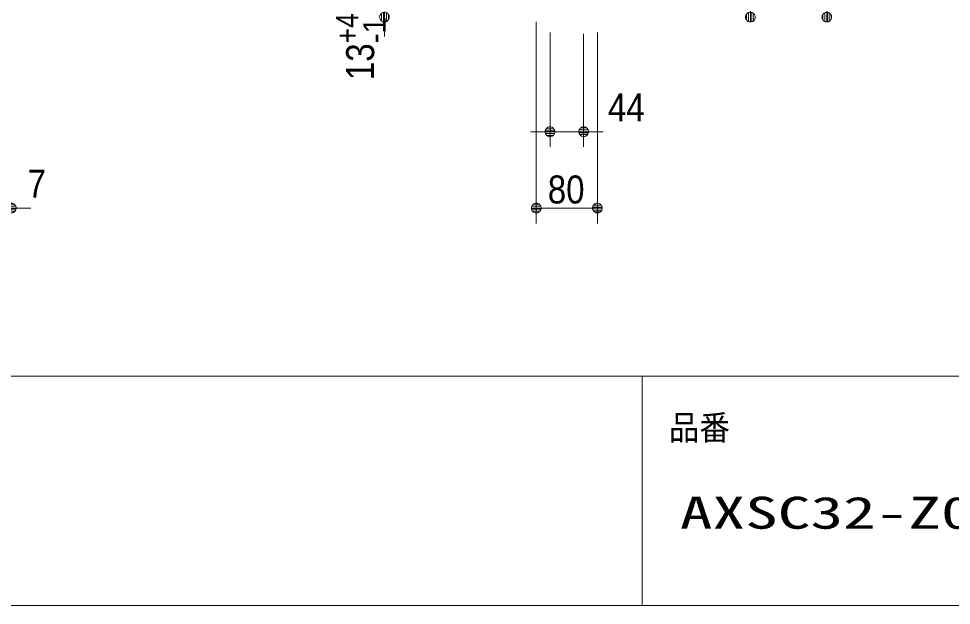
# Model space of a CAD drawing. Units: millimetres, scale not verified. Extents: x -6062 to 6062, y -3045 to 3045.
# Drawn here: x -1503 to -283, y -2770 to -2002 of the extents above; entities that cross this region are included whole.
import ezdxf
from ezdxf.enums import TextEntityAlignment as Align

# ---------------------------------------------------------------- set-up
doc = ezdxf.new("R2010")
doc.units = ezdxf.units.MM
doc.header["$LTSCALE"] = 20
for name, color, linetype, lineweight in [('0-0_2寸法-1', 7, 'Continuous', 9), ('0-1_0', 7, 'Continuous', 9), ('0-3_2寸法-2', 7, 'Continuous', 9), ('0-5_1図面枠', 7, 'Continuous', 9)]:
    doc.layers.add(name, color=color, linetype=linetype, lineweight=lineweight)
doc.styles.add('ＭＳ ゴシック', font='')
doc.styles.add('ＭＳ Ｐゴシック', font='')
doc.styles.get('ＭＳ ゴシック').set_extended_font_data('MS Gothic')
doc.styles.get('ＭＳ Ｐゴシック').set_extended_font_data('MS PGothic')

# ---------------------------------------------------------------- blocks, each defined once
blk = doc.blocks.new('_Dot')
at = {"layer": '0-1_0'}
for p, q in [((-10, 0), (-20, 0)), ((9.78, 2), (-9.78, 2)), ((7.99, 6), (-7.99, 6)), ((9.16, -3.98), (-9.16, -3.98)), ((6, -7.98), (-6, -7.98))]:
    blk.add_line(p, q, dxfattribs=at)
for points in [[(10, 0), (9.92, 1.25), (9.69, 2.49), (9.3, 3.68), (8.76, 4.82), (8.09, 5.88), (7.29, 6.85), (6.37, 7.71), (5.36, 8.44), (4.26, 9.05), (3.09, 9.51), (1.87, 9.82), (0.63, 9.98), (-0.63, 9.98), (-1.87, 9.82), (-3.09, 9.51), (-4.26, 9.05), (-5.36, 8.44), (-6.37, 7.71), (-7.29, 6.85), (-8.09, 5.88), (-8.76, 4.82), (-9.3, 3.68), (-9.69, 2.49), (-9.92, 1.25), (-10, 0), (0, 0)], [(-10, 0), (-9.92, -1.25), (-9.69, -2.49), (-9.3, -3.68), (-8.76, -4.82), (-8.09, -5.88), (-7.29, -6.85), (-6.37, -7.71), (-5.36, -8.44), (-4.26, -9.05), (-3.09, -9.51), (-1.87, -9.82), (-0.63, -9.98), (0.63, -9.98), (1.87, -9.82), (3.09, -9.51), (4.26, -9.05), (5.36, -8.44), (6.37, -7.71), (7.29, -6.85), (8.09, -5.88), (8.76, -4.82), (9.3, -3.68), (9.69, -2.49), (9.92, -1.25), (10, 0), (0, 0)]]:
    blk.add_lwpolyline(points, close=True, dxfattribs=at)
blk = doc.blocks.new('グループ-90')
at = {"layer": '0-5_1図面枠'}
for p, q in [((-80000, -49400), (80000, -49400)), ((22000, -49400), (22000, -55400))]:
    blk.add_line(p, q, dxfattribs=at)
blk.add_lwpolyline([(-80000, 55400), (80000, 55400), (80000, -55400), (-80000, -55400)], close=True, dxfattribs=at)
blk = doc.blocks.new('図面枠')
at = {"layer": '0-5_1図面枠'}
blk.add_blockref('グループ-90', (0, 0), dxfattribs=at)
at = {"layer": '0-5_1図面枠', "style": 'ＭＳ ゴシック', "width": 0.9}
blk.add_text('品番', height=650.9, dxfattribs=at).set_placement((22696.5, -51268.3), align=Align.BOTTOM_LEFT)

msp = doc.modelspace()

# ---------------------------------------------------------------- linework, layer by layer
at = {"layer": '0-0_2寸法-1'}
for p, q in [((-826.04, -2006), (-826.04, -2270)), ((-746.04, -2020), (-746.04, -2270)), ((-758.75, -2250), (-813.32, -2250))]:
    msp.add_line(p, q, dxfattribs=at)
at = {"layer": '0-3_2寸法-2'}
for p, q in [((-1024.54, -2012.71), (-1024.54, -2025.42)), ((-808.04, -2020), (-808.04, -2170)), ((-764.04, -2022), (-764.04, -2170)), ((-820.75, -2150), (-833.46, -2150)), ((-764.04, -2150), (-808.04, -2150)), ((-751.32, -2150), (-738.61, -2150)), ((-1499.79, -2250), (-1487.08, -2250))]:
    msp.add_line(p, q, dxfattribs=at)

# ---------------------------------------------------------------- block references
at = {"layer": '0-0_2寸法-1', "xscale": 0.6356201, "yscale": 0.6356201}
for p, rotation in [((-546.04, -2000), 270), ((-446.04, -2000), 270), ((-826.04, -2250), 180)]:
    msp.add_blockref('_Dot', p, dxfattribs=dict(at, rotation=rotation))
msp.add_blockref('_Dot', (-746.04, -2250), dxfattribs=at)
at = {"layer": '0-3_2寸法-2', "xscale": 0.6356201, "yscale": 0.6356201}
for p, rotation in [((-1024.54, -2000), 90), ((-764.04, -2150), 180), ((-1512.5, -2250), 180)]:
    msp.add_blockref('_Dot', p, dxfattribs=dict(at, rotation=rotation))
msp.add_blockref('_Dot', (-808.04, -2150), dxfattribs=at)
at = {"layer": '0-5_1図面枠', "xscale": 0.05, "yscale": 0.05}
msp.add_blockref('図面枠', (-1787.5, 0), dxfattribs=at)

# ---------------------------------------------------------------- texts
at = {"layer": '0-0_2寸法-1', "style": 'ＭＳ Ｐゴシック', "width": 0.9}
msp.add_text('80', height=36.66, dxfattribs=at).set_placement((-810.92, -2254.96), align=Align.BOTTOM_LEFT)
at = {"layer": '0-3_2寸法-2', "style": 'ＭＳ Ｐゴシック', "width": 0.9}
for s, height, p in [('+4', 29.33, (-1049.85, -2034.27)), ('13', 36.66, (-1027.02, -2082.37))]:
    msp.add_text(s, height=height, rotation=90, dxfattribs=at).set_placement(p, align=Align.BOTTOM_LEFT)
at = {"layer": '0-3_2寸法-2', "style": 'ＭＳ Ｐゴシック'}
msp.add_text('-1', height=29.33, rotation=90, dxfattribs=at).set_placement((-1014.26, -2034.27), align=Align.BOTTOM_LEFT)
at = {"layer": '0-3_2寸法-2', "style": 'ＭＳ Ｐゴシック', "width": 0.9}
for s, p in [('44', (-732.19, -2147.52)), ('7', (-1491.4, -2247.52))]:
    msp.add_text(s, height=36.66, dxfattribs=at).set_placement(p, align=Align.BOTTOM_LEFT)
at = {"layer": '0-5_1図面枠', "style": 'ＭＳ ゴシック', "width": 1.5}
msp.add_text('AXSC32-Z009LF-N-FS-TK', height=41.84, dxfattribs=at).set_placement((-638.24, -2682.24), align=Align.BOTTOM_LEFT)

doc.saveas('drawing.dxf')
